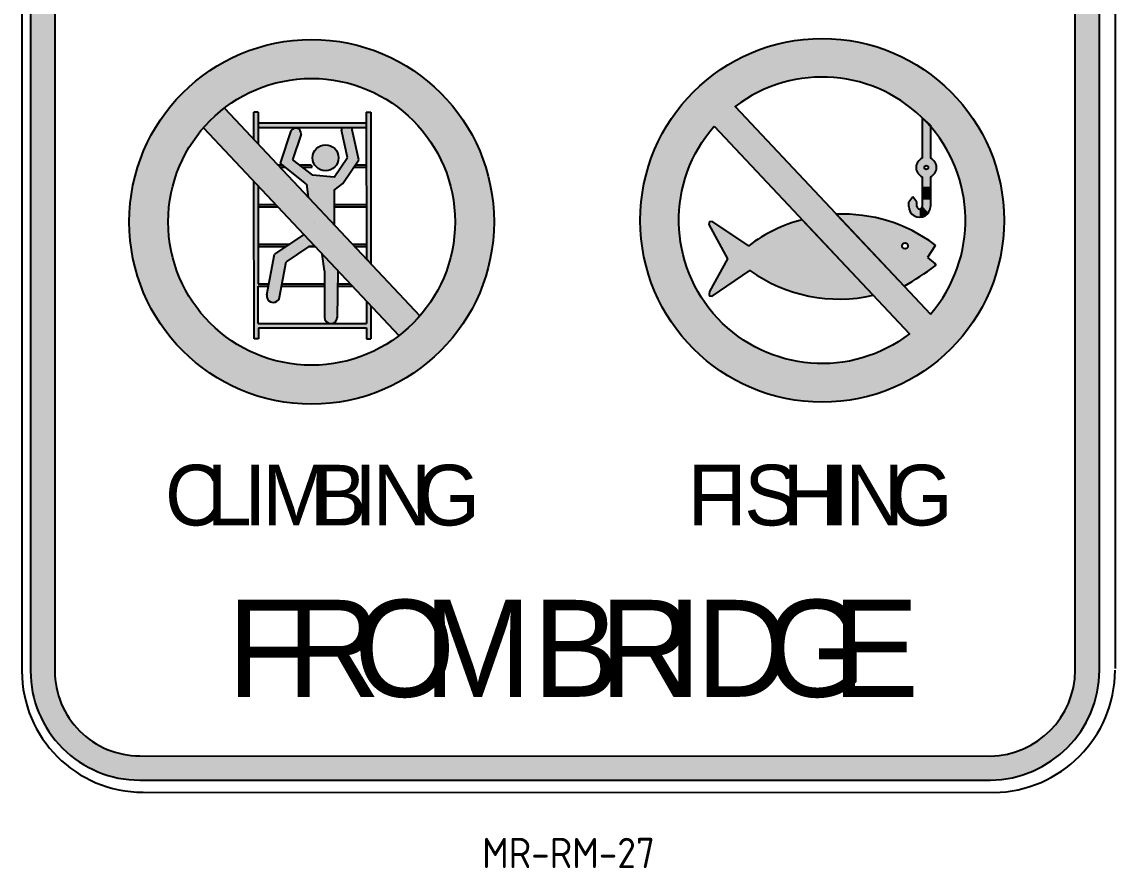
# Model space of a CAD drawing. Header units: millimetres. Extents: x 2275 to 2365, y 58 to 194.
# Drawn here: x 2274.6 to 2364.7, y 57.5 to 127.3 of the extents above; entities that cross this region are included whole.
import ezdxf
from ezdxf.enums import TextEntityAlignment as Align

# ---------------------------------------------------------------- set-up
doc = ezdxf.new("R2010")
doc.units = ezdxf.units.MM
doc.linetypes.add('CENTERX2', pattern=[101.6, 63.5, -12.7, 12.7, -12.7])
doc.layers.add('GSBWFILL', color=7, linetype='Continuous', lineweight=0)
for name, color, linetype in [('L18', 4, 'Continuous'), ('L35', 3, 'Continuous'), ('RED', 10, 'Continuous'), ('T25', 1, 'Continuous')]:
    doc.layers.add(name, color=color, linetype=linetype)
doc.styles.add('ISO', font='isocp2.shx')
doc.styles.add('TSTextStyleFHWA Series C2000EX', font='fhwa_c2000ex_ttf.ttf')

# ---------------------------------------------------------------- blocks, each defined once
blk = doc.blocks.new('*U163')
at = {"layer": 'GSBWFILL', "transparency": 33554687, "style": 'TSTextStyleFHWA Series C2000EX'}
blk.add_text('C', height=5, dxfattribs=at).set_placement((-0.444, 0))
blk = doc.blocks.new('*U164')
at = {"layer": 'GSBWFILL', "transparency": 33554687, "style": 'TSTextStyleFHWA Series C2000EX'}
blk.add_text('L', height=5, dxfattribs=at).set_placement((-0.549, 0))
blk = doc.blocks.new('*U165')
at = {"layer": 'GSBWFILL', "transparency": 33554687, "style": 'TSTextStyleFHWA Series C2000EX'}
blk.add_text('I', height=5, dxfattribs=at).set_placement((-0.549, 0))
blk = doc.blocks.new('*U166')
at = {"layer": 'GSBWFILL', "transparency": 33554687, "style": 'TSTextStyleFHWA Series C2000EX'}
blk.add_text('M', height=5, dxfattribs=at).set_placement((-0.549, 0))
blk = doc.blocks.new('*U167')
at = {"layer": 'GSBWFILL', "transparency": 33554687, "style": 'TSTextStyleFHWA Series C2000EX'}
blk.add_text('B', height=5, dxfattribs=at).set_placement((-0.549, 0))
blk = doc.blocks.new('*U168')
at = {"layer": 'GSBWFILL', "transparency": 33554687, "style": 'TSTextStyleFHWA Series C2000EX'}
blk.add_text('I', height=5, dxfattribs=at).set_placement((-0.549, 0))
blk = doc.blocks.new('*U169')
at = {"layer": 'GSBWFILL', "transparency": 33554687, "style": 'TSTextStyleFHWA Series C2000EX'}
blk.add_text('N', height=5, dxfattribs=at).set_placement((-0.549, 0))
blk = doc.blocks.new('*U170')
at = {"layer": 'GSBWFILL', "transparency": 33554687, "style": 'TSTextStyleFHWA Series C2000EX'}
blk.add_text('G', height=5, dxfattribs=at).set_placement((-0.444, 0))
blk = doc.blocks.new('*U162')
for name, p in [('*U163', (0, 0)), ('*U164', (3.542, 0)), ('*U165', (6.612, 0)), ('*U166', (8.135, 0)), ('*U167', (12.259, 0)), ('*U168', (15.705, 0)), ('*U169', (17.228, 0)), ('*U170', (20.783, 0))]:
    blk.add_blockref(name, p)
blk = doc.blocks.new('*U161')
blk.add_blockref('*U162', (0, 0))
blk = doc.blocks.new('*U173')
at = {"layer": 'GSBWFILL', "transparency": 33554687, "style": 'TSTextStyleFHWA Series C2000EX'}
blk.add_text('F', height=5, dxfattribs=at).set_placement((-0.549, 0))
blk = doc.blocks.new('*U174')
at = {"layer": 'GSBWFILL', "transparency": 33554687, "style": 'TSTextStyleFHWA Series C2000EX'}
blk.add_text('I', height=5, dxfattribs=at).set_placement((-0.549, 0))
blk = doc.blocks.new('*U175')
at = {"layer": 'GSBWFILL', "transparency": 33554687, "style": 'TSTextStyleFHWA Series C2000EX'}
blk.add_text('S', height=5, dxfattribs=at).set_placement((-0.298, 0))
blk = doc.blocks.new('*U176')
at = {"layer": 'GSBWFILL', "transparency": 33554687, "style": 'TSTextStyleFHWA Series C2000EX'}
blk.add_text('H', height=5, dxfattribs=at).set_placement((-0.549, 0))
blk = doc.blocks.new('*U177')
at = {"layer": 'GSBWFILL', "transparency": 33554687, "style": 'TSTextStyleFHWA Series C2000EX'}
blk.add_text('I', height=5, dxfattribs=at).set_placement((-0.549, 0))
blk = doc.blocks.new('*U178')
at = {"layer": 'GSBWFILL', "transparency": 33554687, "style": 'TSTextStyleFHWA Series C2000EX'}
blk.add_text('N', height=5, dxfattribs=at).set_placement((-0.549, 0))
blk = doc.blocks.new('*U179')
at = {"layer": 'GSBWFILL', "transparency": 33554687, "style": 'TSTextStyleFHWA Series C2000EX'}
blk.add_text('G', height=5, dxfattribs=at).set_placement((-0.444, 0))
blk = doc.blocks.new('*U172')
for name, p in [('*U173', (0, 0)), ('*U174', (3.07, 0)), ('*U175', (4.405, 0)), ('*U176', (7.829, 0)), ('*U177', (11.463, 0)), ('*U178', (12.986, 0)), ('*U179', (16.541, 0))]:
    blk.add_blockref(name, p)
blk = doc.blocks.new('*U171')
blk.add_blockref('*U172', (0, 0))
blk = doc.blocks.new('*U122')
at = {"layer": 'GSBWFILL', "transparency": 33554687, "style": 'TSTextStyleFHWA Series C2000EX'}
blk.add_text('F', height=8, dxfattribs=at).set_placement((-0.879, 0))
blk = doc.blocks.new('*U123')
at = {"layer": 'GSBWFILL', "transparency": 33554687, "style": 'TSTextStyleFHWA Series C2000EX'}
blk.add_text('R', height=8, dxfattribs=at).set_placement((-0.879, 0))
blk = doc.blocks.new('*U124')
at = {"layer": 'GSBWFILL', "transparency": 33554687, "style": 'TSTextStyleFHWA Series C2000EX'}
blk.add_text('O', height=8, dxfattribs=at).set_placement((-0.711, 0))
blk = doc.blocks.new('*U125')
at = {"layer": 'GSBWFILL', "transparency": 33554687, "style": 'TSTextStyleFHWA Series C2000EX'}
blk.add_text('M', height=8, dxfattribs=at).set_placement((-0.879, 0))
blk = doc.blocks.new('*U127')
at = {"layer": 'GSBWFILL', "transparency": 33554687, "style": 'TSTextStyleFHWA Series C2000EX'}
blk.add_text('B', height=8, dxfattribs=at).set_placement((-0.879, 0))
blk = doc.blocks.new('*U128')
at = {"layer": 'GSBWFILL', "transparency": 33554687, "style": 'TSTextStyleFHWA Series C2000EX'}
blk.add_text('R', height=8, dxfattribs=at).set_placement((-0.879, 0))
blk = doc.blocks.new('*U129')
at = {"layer": 'GSBWFILL', "transparency": 33554687, "style": 'TSTextStyleFHWA Series C2000EX'}
blk.add_text('I', height=8, dxfattribs=at).set_placement((-0.879, 0))
blk = doc.blocks.new('*U130')
at = {"layer": 'GSBWFILL', "transparency": 33554687, "style": 'TSTextStyleFHWA Series C2000EX'}
blk.add_text('D', height=8, dxfattribs=at).set_placement((-0.879, 0))
blk = doc.blocks.new('*U131')
at = {"layer": 'GSBWFILL', "transparency": 33554687, "style": 'TSTextStyleFHWA Series C2000EX'}
blk.add_text('G', height=8, dxfattribs=at).set_placement((-0.711, 0))
blk = doc.blocks.new('*U132')
at = {"layer": 'GSBWFILL', "transparency": 33554687, "style": 'TSTextStyleFHWA Series C2000EX'}
blk.add_text('E', height=8, dxfattribs=at).set_placement((-0.879, 0))
blk = doc.blocks.new('*U121')
for name, p in [('*U124', (10.3, 0)), ('*U131', (44.214, 0)), ('*U122', (0, 0)), ('*U123', (4.913, 0)), ('*U125', (16.188, 0)), ('*U127', (25.189, 0)), ('*U128', (30.702, 0)), ('*U129', (36.216, 0)), ('*U130', (38.652, 0)), ('*U132', (49.881, 0))]:
    blk.add_blockref(name, p)
blk = doc.blocks.new('*U120')
blk.add_blockref('*U121', (0, 0))

msp = doc.modelspace()

# ---------------------------------------------------------------- hatches: boundary and pattern name
h = msp.add_hatch(color=4)
h.dxf.hatch_style = 1
h.paths.add_polyline_path([(2354.568, 193.082), (2284.588, 193.097, 0.423532), (2275.299, 184.09), (2275.304, 73.766, 0.414184), (2284.304, 64.767), (2354.447, 64.767, 0.409738), (2363.447, 73.824), (2363.442, 184.154, 0.415845)])
h.paths.add_polyline_path([(2354.442, 191.081, -0.421683), (2361.442, 184.154), (2361.447, 73.824, -0.406861), (2354.447, 66.751), (2284.304, 66.767, -0.414185), (2277.304, 73.766), (2277.299, 184.096, -0.414243), (2284.299, 191.097)], flags=16)
h.paths.add_polyline_path([(2355.708, 155.998, -1), (2325.708, 155.998, -1)], flags=0)
h.paths.add_polyline_path([(2349.643, 148.269), (2333.545, 165.394, -0.901831)], flags=0)
h.paths.add_polyline_path([(2348.418, 162.428), (2341.313, 159.5, 0.277725), (2340.959, 160.706), (2347.821, 163.554, -0.948623)], flags=0)
h.paths.add_polyline_path([(2331.805, 163.765), (2347.911, 146.633, -0.905717)], flags=0)
h.paths.add_polyline_path([(2336.023, 158.538), (2335.968, 158.477, 0.402727), (2336.072, 156.828), (2332.382, 152.806, -0.941127), (2331.462, 153.518), (2335.968, 158.477, -0.017324)], flags=0)
h.paths.add_polyline_path([(2334.813, 158.569, -1), (2332.713, 158.569, -1)], flags=0)
h.paths.add_polyline_path([(2343.073, 151.779), (2343.526, 151.298, 0.145851), (2341.663, 150.719, 0.020115), (2341.097, 150.416, -0.133754), (2340.28, 150.192, -0.152962), (2338.856, 150.705, -0.0416), (2338.42, 150.929, 0.133813), (2337.085, 151.294, 0.144197), (2335.263, 150.715, 0.021353), (2334.708, 150.418, -0.13187), (2333.901, 150.192, -0.115075), (2332.837, 150.472, -0.346766), (2332.569, 151.163, 0.152226), (2333.901, 150.71, 0.131349), (2334.705, 150.934, -0.021465), (2335.263, 151.233, -0.143591), (2337.078, 151.812, -0.134485), (2338.42, 151.447, 0.0416), (2338.856, 151.223, 0.154039), (2340.288, 150.71, 0.132451), (2341.097, 150.934, -0.020115), (2341.663, 151.237, -0.11301)], flags=0)
h.paths.add_polyline_path([(2348.056, 151.223, -0.370651), (2347.882, 150.661, -0.016791), (2347.577, 150.466), (2347.248, 150.817, 0.041754), (2347.49, 150.934, -0.040399)], flags=0)
h.paths.add_polyline_path([(2344.291, 150.484), (2345.184, 149.534, -0.0356), (2344.813, 149.73, 0.135246), (2343.464, 150.096, 0.142452), (2341.663, 149.521, 0.020115), (2341.097, 149.217, -0.132446), (2340.288, 148.994, -0.154039), (2338.856, 149.506, -0.0416), (2338.42, 149.73, 0.134485), (2337.078, 150.096, 0.143591), (2335.263, 149.516, 0.021353), (2334.708, 149.219, -0.13187), (2333.901, 148.994, -0.113939), (2332.837, 149.274, -0.346766), (2332.569, 149.965, 0.152226), (2333.901, 149.512, 0.131349), (2334.705, 149.736, -0.021465), (2335.263, 150.034, -0.143591), (2337.078, 150.614, -0.134485), (2338.42, 150.248, 0.0416), (2338.856, 150.024, 0.154039), (2340.288, 149.512, 0.132451), (2341.097, 149.735, -0.020115), (2341.663, 150.039, -0.142452), (2343.464, 150.613, -0.080043)], flags=0)
h.paths.add_polyline_path([(2348.466, 150.296, -0.407765), (2348.309, 149.688), (2347.99, 150.028, -0.00409)], flags=0)
h.paths.add_polyline_path([(2313.651, 155.861, -1), (2283.571, 155.861, -1)], flags=0)
h.paths.add_polyline_path([(2307.773, 147.866), (2291.197, 165.5, -0.905737)], flags=0)
h.paths.add_polyline_path([(2301.532, 163.489), (2303.193, 164.119, 0.519968), (2303.322, 164.628), (2301.844, 166.349, 0.915685), (2301.333, 165.961), (2302.314, 164.822, -0.510141), (2302.226, 164.434), (2301.304, 164.087)], flags=0)
h.paths.add_polyline_path([(2299.507, 163.396), (2299.745, 162.778), (2298.299, 161.733, -0.362385), (2298.127, 161.739), (2296.852, 163.512, -0.902996), (2297.39, 163.857), (2298.178, 162.762, 0.414983), (2298.561, 162.71)], flags=0)
h.paths.add_polyline_path([(2300.656, 164.932, -1), (2299.216, 164.932, -1)], flags=0)
h.paths.add_polyline_path([(2306.025, 146.222, -0.905737), (2289.448, 163.856)], flags=0)
h.paths.add_polyline_path([(2355.577, 110.932, -1), (2325.581, 110.932, -1)], flags=0)
h.paths.add_polyline_path([(2349.848, 108.945, -0.396845), (2349.874, 108.802), (2349.268, 107.871), (2349.89, 107.333, -0.487717), (2349.882, 107.166, -0.030664), (2347.345, 105.51), (2349.513, 103.204, 0.372803), (2349.505, 118.67), (2349.505, 116.049, -0.651484), (2349.505, 114.524), (2349.505, 112.081, -1), (2347.719, 112.081), (2347.719, 112.42), (2348.056, 112.867), (2348.393, 112.42), (2348.393, 112.081, 1), (2348.831, 112.081), (2348.831, 114.524, -0.651484), (2348.831, 116.049), (2348.831, 119.385, 0.372054), (2333.417, 120.327), (2341.776, 111.435, -0.170221)], flags=0)
h.paths.add_polyline_path([(2331.678, 118.698), (2347.781, 101.568, -0.905704)], flags=0)
h.paths.add_polyline_path([(2349.327, 115.287, -1), (2349.009, 115.287, -1)], flags=0)
h.paths.add_polyline_path([(2313.52, 110.807, -1), (2283.444, 110.807, -1)], flags=0)
h.paths.add_polyline_path([(2338.93, 110.983), (2344.789, 104.751, -0.212206), (2334.622, 106.79), (2331.502, 104.68), (2331.298, 104.709), (2331.269, 104.854), (2331.298, 105.057), (2332.779, 107.755), (2331.24, 110.597), (2331.298, 110.801), (2331.502, 110.83), (2334.537, 108.843, -0.100424)], flags=0)
h.paths.add_polyline_path([(2310.307, 110.807, -1), (2286.657, 110.807, -1)], flags=0)
h.paths.add_polyline_path([(2347.657, 108.828, -1), (2347.164, 108.828, -1)], flags=0)
h.paths.add_polyline_path([(2303.355, 119.862), (2303.356, 107.361), (2302.996, 107.745), (2293.728, 117.603), (2293.728, 119.862), (2294.069, 119.862), (2294.069, 118.953), (2302.991, 118.953), (2302.991, 119.862)], flags=0)
h.paths.add_polyline_path([(2297.464, 115.502), (2298.409, 115.502, 0.038367), (2298.513, 115.322), (2297.699, 115.322)], flags=0)
h.paths.add_polyline_path([(2300.702, 116.092, -1), (2298.562, 116.092, -1)], flags=0)
h.paths.add_polyline_path([(2303.357, 103.882), (2303.357, 101.152), (2302.997, 101.152), (2302.997, 102.062), (2294.087, 102.062), (2294.092, 101.152), (2293.732, 101.15), (2293.729, 114.124)], flags=0)
h.paths.add_polyline_path([(2294.069, 108.962), (2296.638, 108.962), (2295.425, 108.139), (2294.784, 104.798, 1), (2295.835, 104.597), (2296.045, 105.692), (2299.539, 105.692), (2299.54, 102.951, 0.413766), (2300.07, 102.422), (2294.086, 102.422), (2294.07, 105.512), (2294.921, 105.512), (2294.956, 105.692), (2294.069, 105.692)], flags=0)
at = {"layer": 'L18'}
for points in [[(2349.505, 118.783), (2348.831, 119.385), (2348.831, 116.788), (2349.505, 116.788)], [(2348.831, 112.626), (2349.505, 112.626), (2349.505, 113.715), (2348.831, 113.715)], [(2348.393, 112.42), (2348.056, 112.867), (2347.719, 112.42), (2347.719, 112.081, 0.417121), (2348.62, 111.188), (2348.62, 111.862, -0.425395), (2348.393, 112.081)], [(2348.62, 111.188, 0.237935), (2349.335, 111.557), (2348.831, 112.116), (2348.831, 112.081, -0.40312), (2348.62, 111.862)], [(2349.505, 112.684), (2348.831, 112.684), (2348.831, 112.087), (2349.313, 111.528, 0.168497), (2349.505, 112.081)]]:
    msp.add_hatch(color=256, dxfattribs=at).paths.add_polyline_path(points)
h = msp.add_hatch(color=256, dxfattribs=at)
h.paths.add_polyline_path([(2349.505, 116.788), (2348.831, 116.788), (2348.831, 116.049, 0.651484), (2348.831, 114.524), (2348.831, 113.715), (2349.505, 113.715), (2349.505, 114.524, 0.651484), (2349.505, 116.049)])
h.paths.add_polyline_path([(2349.327, 115.287, -1), (2349.009, 115.287, -1)], flags=16)
h = msp.add_hatch(color=256, dxfattribs=at)
edge = h.paths.add_edge_path()
edge.add_line((2331.502, 110.83), (2331.298, 110.801))
edge.add_line((2331.298, 110.801), (2331.24, 110.597))
edge.add_line((2331.24, 110.597), (2332.779, 107.755))
edge.add_line((2332.779, 107.755), (2331.298, 105.057))
edge.add_line((2331.298, 105.057), (2331.269, 104.854))
edge.add_line((2331.269, 104.854), (2331.298, 104.709))
edge.add_line((2331.298, 104.709), (2331.502, 104.68))
edge.add_line((2331.502, 104.68), (2334.622, 106.79))
edge.add_arc((2342, 117.209), 12.767, 234.69852, 282.62172)
edge.add_line((2344.789, 104.751), (2338.93, 110.983))
edge.add_arc((2342.007, 99.087), 12.288, 104.50132, 127.43999)
edge.add_line((2334.537, 108.843), (2331.502, 110.83))
h = msp.add_hatch(color=256, dxfattribs=at)
h.paths.add_polyline_path([(2341.776, 111.435), (2347.345, 105.51, 0.03072), (2349.886, 107.17, 0.471707), (2349.89, 107.333), (2349.268, 107.871), (2349.874, 108.802, 0.396845), (2349.848, 108.945, 0.170221)])
h.paths.add_polyline_path([(2347.657, 108.828, -1), (2347.164, 108.828, -1)], flags=16)
at = {"layer": 'RED'}
h = msp.add_hatch(color=256, dxfattribs=at)
h.dxf.hatch_style = 1
h.paths.add_polyline_path([(2283.444, 110.807, 1), (2313.52, 110.807, 1)])
h.paths.add_polyline_path([(2310.307, 110.807, -1), (2286.657, 110.807, -1)], flags=16)
h.paths.add_polyline_path([(2293.728, 117.603), (2293.728, 119.862), (2294.069, 119.862), (2294.069, 118.953), (2302.991, 118.953), (2302.991, 119.862), (2303.355, 119.862), (2303.356, 107.361)], flags=0)
h.paths.add_polyline_path([(2303.357, 103.882), (2303.357, 101.152), (2302.997, 101.152), (2302.997, 102.062), (2294.087, 102.062), (2294.092, 101.152), (2293.732, 101.15), (2293.729, 114.124)], flags=0)
h.paths.add_polyline_path([(2300.702, 116.092, -1), (2298.562, 116.092, -1)], flags=0)
h = msp.add_hatch(color=256, dxfattribs=at)
edge = h.paths.add_edge_path()
edge.add_arc((2340.579, 110.932), 14.998, 0, 360)
edge = h.paths.add_edge_path(flags=16)
edge.add_arc((2340.579, 110.932), 11.813, 319.14079, 487.31952)
edge.add_line((2333.417, 120.327), (2349.513, 103.204))
edge = h.paths.add_edge_path(flags=16)
edge.add_line((2331.678, 118.698), (2347.781, 101.568))
edge.add_arc((2340.579, 110.932), 11.813, 138.8956, 307.56471, ccw=False)
h = msp.add_hatch(color=256, dxfattribs=at)
h.dxf.hatch_style = 1
h.paths.add_polyline_path([(2291.292, 120.195, 0.050503), (2289.556, 118.563), (2305.672, 101.419, 0.050503), (2307.408, 103.051)])
h = msp.add_hatch(color=4, dxfattribs=at)
h.dxf.hatch_style = 1
h.paths.add_polyline_path([(2294.069, 119.862), (2293.728, 119.862), (2293.728, 117.603), (2294.069, 117.241)])
h = msp.add_hatch(color=4, dxfattribs=at)
h.dxf.hatch_style = 1
h.paths.add_polyline_path([(2303.355, 119.862), (2302.991, 119.862), (2302.996, 107.745), (2303.356, 107.361)])
h = msp.add_hatch(color=4, dxfattribs=at)
h.dxf.hatch_style = 1
h.paths.add_polyline_path([(2302.991, 118.592), (2302.991, 118.953), (2294.069, 118.953), (2294.069, 118.592)])
h = msp.add_hatch(color=4, dxfattribs=at)
h.dxf.hatch_style = 1
h.paths.add_polyline_path([(2302.092, 115.502), (2301.971, 115.322), (2302.993, 115.322), (2302.992, 115.502)])
h.paths.add_polyline_path([(2300.341, 114.482), (2298.561, 114.662), (2296.905, 115.93), (2297.61, 118.041, 0.803525), (2296.776, 118.32), (2295.879, 115.644), (2298.052, 113.926), (2298.202, 112.845), (2300.341, 110.569), (2300.341, 113.412), (2301.061, 113.972), (2302.38, 115.929), (2301.83, 118.388, 0.119547), (2301.772, 118.592), (2300.99, 118.592, 0.13498), (2300.932, 118.361), (2301.436, 116.107)])
h = msp.add_hatch(color=4, dxfattribs=at)
h.dxf.hatch_style = 1
h.paths.add_polyline_path([(2300.702, 116.092, 1), (2298.562, 116.092, 1)])
h = msp.add_hatch(color=4, dxfattribs=at)
h.dxf.hatch_style = 1
h.paths.add_polyline_path([(2298.409, 115.502), (2297.464, 115.502), (2297.699, 115.322), (2298.513, 115.322, -0.038367)])
h.paths.add_polyline_path([(2296.058, 115.502), (2295.704, 115.502), (2295.873, 115.322), (2296.286, 115.322)])
h = msp.add_hatch(color=4, dxfattribs=at)
h.dxf.hatch_style = 1
h.paths.add_polyline_path([(2294.069, 113.762), (2293.729, 114.124), (2293.732, 101.15), (2294.092, 101.152), (2294.087, 102.062), (2294.086, 102.422), (2294.07, 105.512), (2294.069, 105.692)])
h = msp.add_hatch(color=4, dxfattribs=at)
h.dxf.hatch_style = 1
h.paths.add_polyline_path([(2302.997, 102.062), (2302.997, 101.152), (2303.357, 101.152), (2303.357, 103.882), (2302.997, 104.265), (2302.998, 102.422), (2294.086, 102.422), (2294.07, 105.512), (2294.921, 105.512), (2294.956, 105.692), (2294.069, 105.692), (2294.069, 113.762), (2293.729, 114.124), (2293.732, 101.15), (2294.092, 101.152), (2294.087, 102.062)])
h = msp.add_hatch(color=4, dxfattribs=at)
h.dxf.hatch_style = 1
h.paths.add_polyline_path([(2295.507, 112.232), (2294.069, 112.232), (2294.069, 112.052), (2295.677, 112.052)])
h = msp.add_hatch(color=4, dxfattribs=at)
h.dxf.hatch_style = 1
h.paths.add_polyline_path([(2302.994, 112.052), (2302.994, 112.232), (2300.341, 112.232), (2300.341, 112.052)])
h = msp.add_hatch(color=4, dxfattribs=at)
h.dxf.hatch_style = 1
h.paths.add_polyline_path([(2295.425, 108.139), (2294.784, 104.798, 1), (2295.835, 104.597), (2296.394, 107.511), (2298.252, 108.782), (2298.751, 108.782), (2297.825, 109.767)])
h = msp.add_hatch(color=4, dxfattribs=at)
h.dxf.hatch_style = 1
h.paths.add_polyline_path([(2296.638, 108.962), (2294.069, 108.962), (2294.069, 108.782), (2296.373, 108.782)])
h = msp.add_hatch(color=4, dxfattribs=at)
h.dxf.hatch_style = 1
h.paths.add_polyline_path([(2302.995, 108.962), (2301.852, 108.962), (2302.021, 108.782), (2302.995, 108.782)])
h = msp.add_hatch(color=4, dxfattribs=at)
h.dxf.hatch_style = 1
h.paths.add_polyline_path([(2300.636, 106.777), (2299.355, 108.139), (2299.539, 106.777), (2299.54, 102.951, 0.938757), (2300.596, 102.886)])
h = msp.add_hatch(color=4, dxfattribs=at)
h.dxf.hatch_style = 1
h.paths.add_polyline_path([(2299.539, 105.692), (2296.045, 105.692), (2296.011, 105.512), (2299.539, 105.512)])
h = msp.add_hatch(color=4, dxfattribs=at)
h.dxf.hatch_style = 1
h.paths.add_polyline_path([(2301.825, 105.512), (2301.655, 105.692), (2300.625, 105.692), (2300.623, 105.512)])

# ---------------------------------------------------------------- linework, layer by layer
at = {"layer": 'L18'}
for p, q in [((2293.728, 117.603), (2293.728, 119.862)), ((2294.069, 119.862), (2293.728, 119.862)), ((2294.069, 119.862), (2294.069, 117.241)), ((2302.991, 119.862), (2302.996, 107.745)), ((2302.991, 119.862), (2303.355, 119.862)), ((2303.355, 119.862), (2303.356, 107.361)), ((2348.831, 119.385), (2348.831, 116.049)), ((2349.505, 118.783), (2348.831, 119.385)), ((2303.006, 118.953), (2294.069, 118.953)), ((2294.07, 118.592), (2302.998, 118.592)), ((2296.776, 118.32), (2295.879, 115.644)), ((2296.867, 118.592), (2297.794, 118.592)), ((2301.436, 116.107), (2300.932, 118.361)), ((2302.38, 115.929), (2301.83, 118.388)), ((2349.505, 118.783), (2349.505, 116.049)), ((2297.61, 118.041), (2296.905, 115.93)), ((2295.704, 115.502), (2296.058, 115.502)), ((2298.052, 113.926), (2295.879, 115.644)), ((2296.905, 115.93), (2298.561, 114.662)), ((2297.464, 115.502), (2298.409, 115.502)), ((2300.341, 114.482), (2301.436, 116.107)), ((2301.061, 113.972), (2302.38, 115.929)), ((2302.092, 115.502), (2302.998, 115.502)), ((2295.873, 115.322), (2296.286, 115.322)), ((2297.699, 115.322), (2298.513, 115.322)), ((2300.341, 114.482), (2298.561, 114.662)), ((2301.971, 115.322), (2302.998, 115.322)), ((2348.831, 114.524), (2348.831, 112.081)), ((2349.505, 114.524), (2349.505, 112.081)), ((2293.732, 101.15), (2293.729, 114.124)), ((2294.069, 113.762), (2294.069, 105.692)), ((2298.052, 113.926), (2298.201, 112.852)), ((2300.341, 113.412), (2301.061, 113.972)), ((2300.341, 113.412), (2300.341, 110.552)), ((2348.056, 112.867), (2347.719, 112.42)), ((2348.393, 112.42), (2348.056, 112.867)), ((2294.069, 112.232), (2295.507, 112.232)), ((2294.07, 112.052), (2295.677, 112.052)), ((2300.341, 112.232), (2302.998, 112.232)), ((2300.341, 112.052), (2302.998, 112.052)), ((2347.719, 112.081), (2347.719, 112.42)), ((2348.393, 112.081), (2348.393, 112.42)), ((2298.74, 110.753), (2298.74, 110.753)), ((2331.298, 110.801), (2331.24, 110.597)), ((2331.24, 110.597), (2332.779, 107.755)), ((2331.502, 110.83), (2331.298, 110.801)), ((2334.537, 108.843), (2331.502, 110.83)), ((2297.825, 109.767), (2295.425, 108.139)), ((2294.053, 108.962), (2296.638, 108.962)), ((2294.054, 108.782), (2296.373, 108.782)), ((2298.252, 108.782), (2296.394, 107.511)), ((2298.252, 108.782), (2298.751, 108.782)), ((2298.751, 108.782), (2298.252, 108.782)), ((2301.852, 108.962), (2302.995, 108.962)), ((2302.021, 108.782), (2302.995, 108.782)), ((2349.874, 108.802), (2349.268, 107.871)), ((2349.874, 108.802), (2349.268, 107.871)), ((2294.784, 104.798), (2295.425, 108.139)), ((2295.835, 104.597), (2296.394, 107.511)), ((2299.539, 106.777), (2299.355, 108.139)), ((2332.779, 107.755), (2331.298, 105.057)), ((2349.268, 107.871), (2349.89, 107.333)), ((2349.268, 107.871), (2349.89, 107.333)), ((2299.539, 106.777), (2299.54, 102.952)), ((2300.636, 106.777), (2300.596, 102.886)), ((2331.502, 104.68), (2334.622, 106.79)), ((2294.069, 105.692), (2294.956, 105.692)), ((2294.086, 102.422), (2294.07, 105.512)), ((2294.07, 105.512), (2294.921, 105.512)), ((2296.011, 105.512), (2299.539, 105.512)), ((2296.045, 105.692), (2299.539, 105.692)), ((2300.623, 105.512), (2301.825, 105.512)), ((2300.625, 105.692), (2301.655, 105.692)), ((2331.298, 105.057), (2331.269, 104.854)), ((2331.269, 104.854), (2331.298, 104.709)), ((2331.298, 104.709), (2331.502, 104.68)), ((2302.997, 104.265), (2302.998, 102.422)), ((2303.357, 103.882), (2303.357, 101.152)), ((2294.086, 102.422), (2302.998, 102.422)), ((2294.087, 102.062), (2302.997, 102.062)), ((2294.087, 102.062), (2294.092, 101.152)), ((2302.997, 102.062), (2302.997, 101.152)), ((2294.092, 101.152), (2293.732, 101.15)), ((2302.997, 101.152), (2303.357, 101.152))]:
    msp.add_line(p, q, dxfattribs=at)
at = {"layer": 'L18', "color": 4}
for points in [[(2354.568, 193.082), (2284.588, 193.097, 0.423299), (2275.299, 184.097), (2275.304, 73.767, 0.414214), (2284.304, 64.767), (2354.447, 64.767, 0.409738), (2363.447, 73.824), (2363.442, 184.154, 0.415845)], [(2354.442, 191.081), (2284.299, 191.097, 0.414214), (2277.299, 184.097), (2277.304, 73.767, 0.414214), (2284.304, 66.767), (2354.447, 66.751, 0.406861), (2361.447, 73.824), (2361.442, 184.154, 0.421683)]]:
    msp.add_lwpolyline(points, format="xyb", close=True, dxfattribs=at)
at = {"layer": 'L18'}
msp.add_lwpolyline([(2331.502, 110.83), (2331.298, 110.801), (2331.24, 110.597), (2332.779, 107.755), (2331.298, 105.057), (2331.269, 104.854), (2331.298, 104.709), (2331.502, 104.68), (2334.622, 106.79, 0.212206), (2344.789, 104.751), (2338.93, 110.983, 0.100424), (2334.537, 108.843)], format="xyb", close=True, dxfattribs=at)
msp.add_lwpolyline([(2349.848, 108.945, -0.396845), (2349.874, 108.802, 0.396845), (2349.848, 108.945, 0.170975), (2341.738, 111.434), (2347.345, 105.51, 0.03072), (2349.886, 107.17, 0.471707), (2349.89, 107.333, -0.471707), (2349.886, 107.17)], format="xyb", dxfattribs=at)
for centre, radius in [((2299.632, 116.092), 1.07), ((2349.168, 115.287), 0.159), ((2347.41, 108.828), 0.246), ((2347.41, 108.828), 0.246)]:
    msp.add_circle(centre, radius, dxfattribs=at)
for centre, radius, start, end in [((2297.162, 118.088), 0.451, 353.96235, 149.09332), ((2301.381, 118.371), 0.449, 150.54956, 181.29887), ((2301.381, 118.371), 0.449, 2.18158, 29.45044), ((2299.632, 116.092), 1.358, 205.74501, 214.5338), ((2349.168, 115.287), 0.834, 113.83282, 246.16718), ((2349.168, 115.287), 0.834, 293.83282, 66.16718), ((2348.612, 112.081), 0.893, 179.98316, 0.01684), ((2348.612, 112.081), 0.219, 180, 0), ((2295.31, 104.697), 0.535, 169.14183, 349.14183), ((2300.07, 102.952), 0.53, 179.45307, 359.45307)]:
    msp.add_arc(centre, radius, start, end, dxfattribs=at)
at = {"layer": 'L35'}
for p, q in [((2274.588, 184.097), (2274.593, 73.767)), ((2364.731, 184.154), (2364.736, 73.979)), ((2284.593, 63.767), (2354.736, 63.751))]:
    msp.add_line(p, q, dxfattribs=at)
for centre, radius, start, end in [((2284.593, 73.767), 10, 180, 270), ((2354.61, 73.876), 10.126, 270.71486, 359.70388)]:
    msp.add_arc(centre, radius, start, end, dxfattribs=at)
at = {"layer": 'RED'}
for p, q in [((2291.299, 120.188), (2307.398, 103.062)), ((2289.56, 118.559), (2305.665, 101.427))]:
    msp.add_line(p, q, dxfattribs=at)
at = {"layer": 'RED', "color": 4}
msp.add_line((2303.356, 107.361), (2302.996, 107.745), dxfattribs=at)
at = {"layer": 'RED'}
for points in [[(2349.513, 103.204, 0.901817), (2333.417, 120.327)], [(2331.678, 118.698), (2347.781, 101.568, -0.905704)]]:
    msp.add_lwpolyline(points, format="xyb", close=True, dxfattribs=at)
for centre, radius in [((2298.482, 110.807), 15.038), ((2340.579, 110.932), 14.998), ((2298.482, 110.807), 11.825)]:
    msp.add_circle(centre, radius, dxfattribs=at)

# ---------------------------------------------------------------- block references
for name, p in [('*U161', (2286.829, 85.771)), ('*U171', (2330.044, 85.772)), ('*U120', (2292.407, 71.636))]:
    msp.add_blockref(name, p)

# ---------------------------------------------------------------- texts
at = {"layer": 'T25', "linetype": 'CENTERX2', "style": 'ISO'}
msp.add_text('MR-RM-27', height=2.5, dxfattribs=at).set_placement((2319.665, 58.759), align=Align.MIDDLE_CENTER)

doc.saveas('drawing.dxf')
